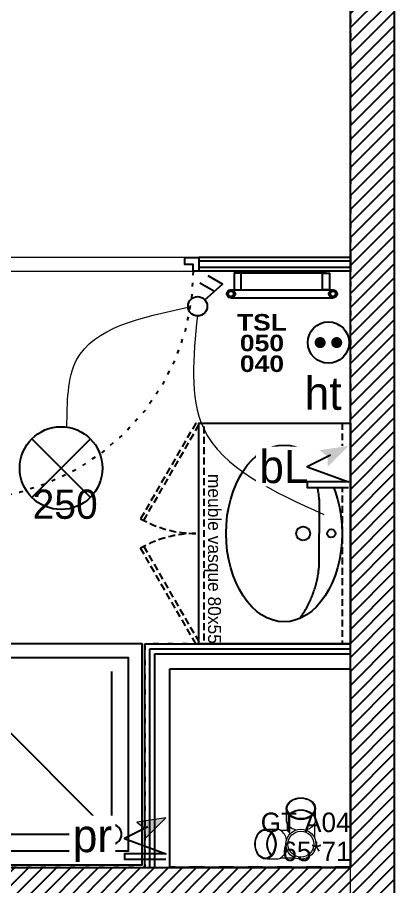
# Model space of a CAD drawing. Header units: centimetres. Extents: x 2648 to 12729, y 1890 to 6224.
# Drawn here: x 6071.1 to 6207.9, y 4293.4 to 4608.3 of the extents above; entities that cross this region are included whole.
import ezdxf

# ---------------------------------------------------------------- set-up
doc = ezdxf.new("R2010")
doc.units = ezdxf.units.CM
for name, pattern in [('ISO-03', [1.5, 0.6, -0.9]), ('Style de ligne -11', [0.347222, 0.20828, -0.138942]), ('Style de ligne -13', [0.147638, 0.098425, -0.049213]), ('Style de ligne -18', [0.164042, 0.054681, -0.109361]), ('Style de ligne -5', [0.20828, 0.069425, -0.138855]), ('VW-01', [0.41656, 0.20828, -0.20828])]:
    doc.linetypes.add(name, pattern=pattern)
for name, color, linetype in [('B aménagement intérieur', 252, 'Continuous'), ('B BATI-équipement-sanitaires', 252, 'Continuous'), ('B faience', 252, 'Style de ligne -11'), ('B Faux plafonds', 9, 'Continuous'), ('B GÈnÈral_Hatch', 252, 'Continuous'), ('B Général', 252, 'Continuous'), ('C ANNOTATIONS-prestations', 252, 'Continuous'), ('C ANNOTATIONS-textes-numérotation gaine', 252, 'ISO-03'), ('D SURFACES-shab', 252, 'Continuous'), ('F REMPLISSAGE-vert clair', 252, 'Continuous'), ('F REMPLISSAGE-vert foncé', 252, 'Continuous'), ('prlm-EAU-CHU', 42, 'Continuous'), ('prlm-GT', 242, 'Continuous')]:
    doc.layers.add(name, color=color, linetype=linetype)
doc.layers.add('prlm-CHAUFF-CONV', color=1, linetype='Continuous', lineweight=25)
doc.layers.add('prlm-ELEC-CFO', color=10, linetype='Continuous', lineweight=25)
doc.layers.add('prlm-ZEROPLOT', color=254, linetype='Continuous', plot=False)
doc.styles.add('Eurostile', font='Eurosti.TTF')
doc.styles.add('prlm-chauff-rad', font='ariblk.ttf', dxfattribs={"height": 12})
doc.styles.add('prlm-elec-cfo', font='comic.ttf', dxfattribs={"height": 12})
pattern_1 = [(45, (0, 0), (2.4253472, -2.6458333), [])]

# ---------------------------------------------------------------- blocks, each defined once
blk = doc.blocks.new('A 80.PP 80')
at = {"layer": 'B Général', "flags": 128}
blk.add_lwpolyline([(-43, 2.5), (-43, 85.5), (-39, 85.5), (-39, 2.5)], close=True, dxfattribs=at)
at = {"layer": 'B Général', "linetype": 'Style de ligne -18', "ltscale": 25.4, "flags": 128}
blk.add_lwpolyline([(46, 2.5), (45.27, 13.33), (43.1, 23.98), (39.53, 34.26), (34.61, 44), (28.44, 53.03), (21.1, 61.19), (12.74, 68.35), (3.5, 74.38), (-6.47, 79.18), (-17, 82.67), (-27.91, 84.79), (-39, 85.5)], dxfattribs=at)
at = {"layer": 'B Général', "linetype": 'Continuous', "flags": 128}
for points in [[(-45, 2.5), (-43, 2.5), (-43, 0), (-40, 0), (-40, -2.5), (-45, -2.5)], [(48, 2.5), (46, 2.5), (46, 0), (43, 0), (43, -2.5), (48, -2.5), (48, -2.5), (48, -2.5), (48, 1.79), (48, 1.79)]]:
    blk.add_lwpolyline(points, close=True, dxfattribs=at)
at = {"layer": 'C ANNOTATIONS-prestations', "insert": (-37.5, 32.5), "char_height": 5.8825, "attachment_point": 1, "rotation": 90, "line_spacing_factor": 0.894142, "style": 'Eurostile'}
blk.add_mtext('PP 83 x 204', dxfattribs=at)
blk = doc.blocks.new('A 80.Groupe-3-1')
at = {"layer": 'B Général', "linetype": 'Continuous'}
for centre, major_axis, ratio in [((0, -24.07), (32, 0), 0.65625), ((0, -6.97), (1.5, 0), 1), ((0, -17.15), (2.5, 0), 1)]:
    blk.add_ellipse(centre, major_axis=major_axis, ratio=ratio, dxfattribs=at)
for points in [[(-30.82, -18.37), (-20.7, -11.37), (-9.74, -11.32), (-4.71, -11.3), (0, -11.3)], [(30.82, -18.37), (20.7, -11.37), (9.74, -11.32), (4.71, -11.3), (0, -11.3)]]:
    blk.add_open_spline(points, degree=2, knots=[0, 0, 0, 1, 1, 2, 2, 2], dxfattribs=at)
blk.add_open_spline([(-30.45, -17.59), (-30.5, -17.61), (-30.55, -17.64)], degree=2, dxfattribs=at)
blk = doc.blocks.new('A 80.meuble vasque 80x60')
at = {"layer": 'B BATI-équipement-sanitaires', "linetype": 'Style de ligne -13', "ltscale": 25.4, "flags": 128}
for points in [[(-40, -3.07), (40, -3.07), (40, -53.07), (-40, -53.07)], [(-40, -56.07), (-5.36, -76.07), (-4.71, -74.94), (-39.35, -54.94)], [(40, -56.07), (5.36, -76.07), (4.71, -74.94), (39.35, -54.94)]]:
    blk.add_lwpolyline(points, close=True, dxfattribs=at)
at = {"layer": 'B BATI-équipement-sanitaires', "linetype": 'Style de ligne -13', "ltscale": 25.4}
for centre, start, end in [((-40, -56.07), 330, 0), ((40, -56.07), 180, 210)]:
    blk.add_arc(centre, 40, start, end, dxfattribs=at)
at = {"layer": 'B Général', "flags": 128}
blk.add_lwpolyline([(-40, 0), (40, 0), (40, -55), (-40, -55)], close=True, dxfattribs=at)
at = {"layer": 'B Général'}
blk.add_blockref('A 80.Groupe-3-1', (0, 0), dxfattribs=at)
at = {"layer": 'C ANNOTATIONS-prestations', "insert": (40, -53.07), "char_height": 4.706, "width": 80, "attachment_point": 9, "line_spacing_factor": 0.894142, "style": 'Eurostile'}
blk.add_mtext('meuble vasque 80x55', dxfattribs=at)
blk = doc.blocks.new('A 80.Bac douche 80.80')
at = {"layer": 'B faience', "lineweight": 18, "flags": 128}
blk.add_lwpolyline([(-41, -40), (40, -40), (40, 41)], dxfattribs=at)
at = {"layer": 'B Général', "linetype": 'Continuous'}
for p, q in [((25.5, -25.5), (-31, 31)), ((28, -24.46), (28, 31)), ((24.46, -28), (-31, -28))]:
    blk.add_line(p, q, dxfattribs=at)
at = {"layer": 'B Général', "linetype": 'Continuous', "flags": 128}
for points in [[(-41, 41), (39, 41), (39, -39), (-41, -39)], [(-36, 36), (34, 36), (34, -34), (-36, -34)]]:
    blk.add_lwpolyline(points, close=True, dxfattribs=at)
at = {"layer": 'B Général', "linetype": 'Continuous'}
blk.add_circle((28, -28), 3.54, dxfattribs=at)
at = {"layer": 'B Général', "insert": (-36, 30.76), "char_height": 7.059, "width": 35, "attachment_point": 4, "line_spacing_factor": 0.894142, "style": 'Eurostile'}
blk.add_mtext('80x80', dxfattribs=at)
at = {"layer": 'C ANNOTATIONS-prestations', "insert": (34, 32.51), "char_height": 4.706, "width": 70, "attachment_point": 6, "line_spacing_factor": 0.894142, "style": 'Eurostile'}
blk.add_mtext('bac douche ', dxfattribs=at)
blk = doc.blocks.new('A 80.Groupe-8-1')
at = {"layer": 'B aménagement intérieur', "linetype": 'Continuous'}
for p, q in [((6136.89, 4521.33), (6136.89, 4516.33)), ((6191.89, 4521.33), (6136.89, 4521.33)), ((6191.89, 4521.33), (6191.89, 4516.33)), ((6191.89, 4516.33), (6136.89, 4516.33)), ((6117.39, 4300.39), (6117.39, 4381.33)), ((6117.39, 4381.33), (6191.89, 4381.33)), ((6126.39, 4300.39), (6126.39, 4372.33)), ((6126.39, 4372.33), (6191.89, 4372.33))]:
    blk.add_line(p, q, dxfattribs=at)
at = {"layer": 'D SURFACES-shab', "lineweight": 18, "flags": 128}
for points in [[(5899.96, 4883.39), (6191.89, 4883.39), (6191.89, 4521.33), (5899.96, 4521.33)], [(6117.39, 4300.36), (6026.89, 4300.39), (6026.89, 4516.33), (6191.89, 4516.33), (6191.89, 4381.33), (6117.39, 4381.31)]]:
    blk.add_lwpolyline(points, close=True, dxfattribs=at)
at = {"layer": 'F REMPLISSAGE-vert clair'}
for p, q in [((6191.89, 4520.03), (6136.89, 4520.03)), ((6191.89, 4517.63), (6136.89, 4517.63)), ((6119.19, 4300.39), (6119.19, 4379.53)), ((6119.19, 4379.53), (6191.89, 4379.53)), ((6120.99, 4300.39), (6120.99, 4377.73)), ((6120.99, 4300.39), (6120.99, 4377.73)), ((6120.99, 4377.73), (6191.89, 4377.73)), ((6120.99, 4377.73), (6191.89, 4377.73))]:
    blk.add_line(p, q, dxfattribs=at)
at = {"layer": 'F REMPLISSAGE-vert clair', "linetype": 'Continuous'}
for p, q in [((6126.39, 4300.39), (6126.39, 4372.33)), ((6126.39, 4372.33), (6191.89, 4372.33))]:
    blk.add_line(p, q, dxfattribs=at)
at = {"layer": 'F REMPLISSAGE-vert foncé', "linetype": 'Continuous'}
for p, q in [((6191.89, 4521.33), (6136.89, 4521.33)), ((6191.89, 4516.33), (6136.89, 4516.33)), ((6117.39, 4300.39), (6117.39, 4381.33)), ((6117.39, 4381.33), (6191.89, 4381.33))]:
    blk.add_line(p, q, dxfattribs=at)
at = {"layer": 'F REMPLISSAGE-vert foncé'}
for p, q in [((6191.89, 4520.03), (6136.89, 4520.03)), ((6191.89, 4517.63), (6136.89, 4517.63)), ((6119.19, 4300.39), (6119.19, 4379.53)), ((6119.19, 4379.53), (6191.89, 4379.53))]:
    blk.add_line(p, q, dxfattribs=at)
at = {"layer": 'B aménagement intérieur', "xscale": -1, "rotation": 180}
blk.add_blockref('A 80.PP 80', (6088.89, 4518.83), dxfattribs=at)
at = {"layer": 'B aménagement intérieur', "rotation": 270}
blk.add_blockref('A 80.meuble vasque 80x60', (6191.89, 4421.33), dxfattribs=at)
at = {"layer": 'B Général', "xscale": -1, "rotation": 90}
blk.add_blockref('A 80.Bac douche 80.80', (6077.39, 4340.33), dxfattribs=at)
blk = doc.blocks.new('A 80.Groupe-19-1')
at = {"layer": 'B Général', "linetype": 'VW-01', "ltscale": 25.4, "flags": 128}
blk.add_lwpolyline([(6126.39, 4372.33), (6191.89, 4372.33), (6191.89, 4300.39), (6126.39, 4300.39)], close=True, dxfattribs=at)
at = {"layer": 'C ANNOTATIONS-textes-numérotation gaine', "insert": (6191.89, 4320.2), "char_height": 7.059, "width": 56.9358, "attachment_point": 3, "line_spacing_factor": 0.894142, "style": 'Eurostile'}
blk.add_mtext('GT A04\\P65*71', dxfattribs=at)
blk = doc.blocks.new('xi.tsl-050-040')
at = {"layer": 'prlm-CHAUFF-CONV'}
h = blk.add_hatch(color=0, dxfattribs=at)
h.paths.add_polyline_path([(-20, 7.5, 1), (-17, 7.5, 1)])
h.paths.add_polyline_path([(-17.5, 7.5, -1), (-19.5, 7.5, -1)], flags=16)
at = {"layer": 'prlm-CHAUFF-CONV', "linetype": 'ByBlock', "lineweight": -2}
h = blk.add_hatch(color=0, dxfattribs=at)
edge = h.paths.add_edge_path()
edge.add_arc((18.5, 7.5), 1.5, 0, 360)
edge = h.paths.add_edge_path(flags=17)
edge.add_arc((18.5, 7.5), 1, 0, 360)
at = {"layer": 'prlm-CHAUFF-CONV', "color": 0, "linetype": 'ByBlock', "lineweight": -2, "flags": 128}
for points in [[(18.5, 9), (-18.5, 9)], [(18.5, 6), (-18.5, 6)]]:
    blk.add_lwpolyline(points, dxfattribs=at)
at = {"layer": 'prlm-CHAUFF-CONV', "color": 0, "linetype": 'ByBlock', "lineweight": -2}
for points in [[(-14.73, 0), (-17.27, 0), (-17.27, 6), (-14.73, 6)], [(14.73, 0), (17.27, 0), (17.27, 6), (14.73, 6)]]:
    blk.add_lwpolyline(points, close=True, dxfattribs=at)
for centre, radius in [((-18.5, 7.5), 1.5), ((-18.5, 7.5), 1), ((18.5, 7.5), 1.5), ((18.5, 7.5), 1)]:
    blk.add_circle(centre, radius, dxfattribs=at)
at = {"layer": 'prlm-ZEROPLOT', "linetype": 'ByBlock', "lineweight": -2, "flags": 128}
blk.add_lwpolyline([(-16, 0), (16, 0)], dxfattribs=at)
blk = doc.blocks.new('xi.PTCE')
at = {"layer": 'prlm-ELEC-CFO', "color": 0}
for points in [[(-10.61, 10.61), (10.61, -10.61)], [(10.61, 10.61), (-10.61, -10.61)]]:
    blk.add_lwpolyline(points, dxfattribs=at)
at = {"layer": 'prlm-ELEC-CFO', "color": 0, "linetype": 'ByBlock'}
blk.add_circle((0, 0), 15, dxfattribs=at)
blk = doc.blocks.new('xi.PCHT')
at = {"color": 0, "lineweight": 5}
blk.add_wipeout([(-7.5, -7.5), (7.5, -7.5), (7.5, 7.5), (-7.5, 7.5)], dxfattribs=at).dxf.layer = 'prlm-ELEC-CFO'
at = {"layer": 'prlm-ELEC-CFO', "color": 0, "linetype": 'ByBlock', "lineweight": 5, "const_width": 2}
for points in [[(-4, 0, 1), (-2, 0, 1)], [(2, 0, 1), (4, 0, 1)]]:
    blk.add_lwpolyline(points, format="xyb", close=True, dxfattribs=at)
at = {"layer": 'prlm-ELEC-CFO', "color": 0, "linetype": 'ByBlock', "lineweight": -2}
blk.add_circle((0, 0), 7.5, dxfattribs=at)
blk = doc.blocks.new('xi.DA')
at = {"layer": 'prlm-ELEC-CFO', "color": 0}
for points in [[(0.61, -1.67), (7.04, 4.05), (1.81, 7.01)], [(4.05, 1.39), (-1.17, 4.34)]]:
    blk.add_lwpolyline(points, dxfattribs=at)
blk.add_circle((-2, -4), 3.5, dxfattribs=at)
blk = doc.blocks.new('xi.BL')
at = {"color": 0, "lineweight": 5}
blk.add_wipeout([(-7.5, -7.5), (7.5, -7.5), (7.5, 7.5), (-7.5, 7.5)], dxfattribs=at).dxf.layer = 'prlm-ELEC-CFO'
at = {"layer": 'prlm-ELEC-CFO', "lineweight": 5}
blk.add_hatch(color=0, dxfattribs=at).paths.add_polyline_path([(-3, 6), (-0.1, 3.7), (0, 0), (7.5, 7.5)])
at = {"layer": 'prlm-ELEC-CFO', "color": 0}
blk.add_lwpolyline([(0.95, 4.23), (-7.5, 0), (7.5, -5.5), (-7.5, -5.5), (-7.5, -7.5), (7.5, -7.5)], dxfattribs=at)
blk = doc.blocks.new('xi.cee3')
at = {"layer": 'prlm-EAU-CHU', "color": 0, "lineweight": 13}
for p, q in [((-5.34, 12.09), (-5.34, 8.77)), ((5.34, 8.77), (5.34, 12.09)), ((-5, 7.43), (-5, 2.17)), ((5, 5), (5, 7.43)), ((5, 5), (3.85, 3.85)), ((7.43, 5), (5, 5)), ((12.09, 5.34), (8.77, 5.34)), ((2.17, -5), (7.43, -5)), ((8.77, -5.34), (12.09, -5.34))]:
    blk.add_line(p, q, dxfattribs=at)
for radius in [5.45, 4.69]:
    blk.add_circle((0, 0), radius, dxfattribs=at)
for centre, radius, start, end in [((0, 6.15), 6.29, 48.8644, 131.1356), ((0, 6.35), 5.87, 47.8311, 131.8233), ((-2.66, 8.75), 2.68, 180.4039, 207.2524), ((-0.74, 10.12), 5.03, 211.1457, 259.1022), ((0.74, 10.12), 5.03, 280.8978, 328.8543), ((2.66, 8.75), 2.68, 332.7476, 359.5961), ((10.12, 0.74), 5.03, 121.1457, 169.1022), ((8.75, 2.66), 2.68, 90.4039, 117.2524), ((6.35, 0), 5.87, 318.1767, 42.1689), ((6.15, 0), 6.29, 318.8644, 41.1356), ((10.12, -0.74), 5.03, 190.8978, 238.8543), ((8.75, -2.66), 2.68, 242.7476, 269.5961)]:
    blk.add_arc(centre, radius, start, end, dxfattribs=at)
for centre, major_axis, ratio in [((0, 12.84), (5.44, 0), 0.708306), ((0, 12.94), (5.05, 0), 0.707331)]:
    blk.add_ellipse(centre, major_axis=major_axis, ratio=ratio, dxfattribs=at)
at = {"layer": 'prlm-EAU-CHU', "color": 0, "lineweight": 13, "extrusion": (0, 0, -1)}
for centre, major_axis, ratio in [((12.84, 0), (0, 5.44), 0.708306), ((12.94, 0), (0, 5.05), 0.707331)]:
    blk.add_ellipse(centre, major_axis=major_axis, ratio=ratio, dxfattribs=at)
blk = doc.blocks.new('xi.PR')
at = {"layer": 'prlm-ELEC-CFO', "lineweight": 5}
blk.add_hatch(color=0, dxfattribs=at).paths.add_polyline_path([(-3, 6), (-0.1, 3.7), (0, 0), (7.5, 7.5)])
at = {"layer": 'prlm-ELEC-CFO', "color": 0, "lineweight": 5, "flags": 128}
blk.add_lwpolyline([(-3, 6), (-0.1, 3.7), (0, 0), (7.5, 7.5)], close=True, dxfattribs=at)
at = {"layer": 'prlm-ELEC-CFO', "color": 0}
blk.add_lwpolyline([(0.95, 4.23), (-7.5, 0), (7.5, -5.5), (-7.5, -5.5), (-7.5, -7.5), (7.5, -7.5)], dxfattribs=at)

msp = doc.modelspace()

# ---------------------------------------------------------------- hatches: boundary and pattern name
at = {"layer": 'B GÈnÈral_Hatch', "linetype": 'Continuous'}
h = msp.add_hatch(dxfattribs=at)
h.set_pattern_fill('50_BETON', color=256, style=0, pattern_type=2)
h.set_pattern_definition(pattern_1)
h.paths.add_polyline_path([(6191.888, 3551.389), (6207.888, 3517.389), (6207.888, 4893.389), (6191.888, 4893.389)])
h = msp.add_hatch(dxfattribs=at)
h.set_pattern_fill('50_BETON', color=256, style=0, pattern_type=2)
h.set_pattern_definition(pattern_1)
h.paths.add_polyline_path([(6191.888, 4300.333), (5629.965, 4300.333), (5629.965, 4282.333), (6191.888, 4282.333)])

# ---------------------------------------------------------------- linework, layer by layer
at = {"layer": 'B Faux plafonds', "linetype": 'Style de ligne -5', "ltscale": 25.4, "flags": 128}
msp.add_lwpolyline([(6064.343, 4300.192), (5905.888, 4300.192), (5905.888, 4390.262), (6021.888, 4390.262), (6021.888, 4516.347), (5207.383, 4516.347), (5207.383, 4398.399), (5199.962, 4398.4), (5199.962, 4300.333), (5029.964, 4300.333), (5029.964, 4883.389), (6191.888, 4883.389), (6191.888, 4381.333), (6117.388, 4381.333), (6117.388, 4300.333), (6064.343, 4300.333)], close=True, dxfattribs=at)
at = {"layer": 'B Général', "linetype": 'Continuous', "lineweight": 18}
for p, q in [((6191.888, 3551.389), (6191.888, 4893.389)), ((6207.888, 3517.389), (6207.888, 4893.389)), ((5629.965, 4300.333), (6191.888, 4300.333))]:
    msp.add_line(p, q, dxfattribs=at)
at = {"layer": 'B Général', "linetype": 'Continuous'}
for p, q in [((6191.888, 4300.333), (6191.888, 4893.389)), ((6207.888, 3517.389), (6207.888, 4893.389)), ((5629.965, 4300.333), (6191.888, 4300.333))]:
    msp.add_line(p, q, dxfattribs=at)
at = {"layer": 'prlm-ELEC-CFO', "lineweight": 13}
msp.add_spline([(6089.115, 4459.849), (6092.617, 4484.188), (6133.011, 4503.261)], degree=3, dxfattribs=at)
at = {"layer": 'prlm-GT'}
msp.add_lwpolyline([(6126.388, 4372.333), (6191.888, 4372.333), (6191.888, 4300.333), (6126.388, 4300.333)], close=True, dxfattribs=at)

# ---------------------------------------------------------------- block references
at = {"layer": 'B aménagement intérieur'}
msp.add_blockref('A 80.Groupe-8-1', (0, 0), dxfattribs=at)
at = {"layer": 'C ANNOTATIONS-textes-numérotation gaine'}
msp.add_blockref('A 80.Groupe-19-1', (0, 0), dxfattribs=at)
at = {"layer": 'prlm-CHAUFF-CONV', "rotation": 180}
msp.add_blockref('xi.tsl-050-040', (6167.051, 4515.639), dxfattribs=at)
at = {"layer": 'prlm-EAU-CHU', "rotation": 90}
msp.add_blockref('xi.cee3', (6173.922, 4308.775), dxfattribs=at)
at = {"layer": 'prlm-ELEC-CFO'}
for name, p in [('xi.PTCE', (6086.979, 4445.002)), ('xi.PR', (6117.464, 4310.797))]:
    msp.add_blockref(name, p, dxfattribs=at)

# ---------------------------------------------------------------- texts
at = {"layer": 'C ANNOTATIONS-prestations', "insert": (6042.01, 4423.446), "char_height": 10.5885, "width": 88.58598, "attachment_point": 7, "line_spacing_factor": 0.894142, "style": 'Eurostile'}
msp.add_mtext('hsfp {\\fEurostile|b0|i1|c0|p0; }250', dxfattribs=at)

# ---------------------------------------------------------------- next in the draw order: texts
at = {"layer": 'prlm-CHAUFF-CONV', "lineweight": 20, "insert": (6159.796, 4490.285), "char_height": 6, "width": 32.8236, "attachment_point": 5, "line_spacing_factor": 0.75, "style": 'prlm-chauff-rad', "bg_fill": 3, "box_fill_scale": 1.1, "bg_fill_color": 256, "bg_fill_transparency": 0}
msp.add_mtext('TSL\\P050\\P040', dxfattribs=at)
at = {"layer": 'prlm-ELEC-CFO', "lineweight": 20, "insert": (6098.366, 4310.062), "char_height": 12, "attachment_point": 5, "line_spacing_factor": 0.8, "style": 'prlm-elec-cfo', "bg_fill": 3, "box_fill_scale": 1.1, "bg_fill_color": 256, "bg_fill_transparency": 0}
msp.add_mtext('pr', dxfattribs=at)

# ---------------------------------------------------------------- next in the draw order: block references
at = {"layer": 'prlm-ELEC-CFO'}
for name, p in [('xi.DA', (6138.491, 4507.639)), ('xi.PCHT', (6183.888, 4490.482))]:
    msp.add_blockref(name, p, dxfattribs=at)

# ---------------------------------------------------------------- next in the draw order: texts
at = {"layer": 'prlm-ELEC-CFO', "lineweight": 20, "insert": (6181.96, 4472.056), "char_height": 12, "attachment_point": 5, "line_spacing_factor": 0.8, "style": 'prlm-elec-cfo', "bg_fill": 3, "box_fill_scale": 1.1, "bg_fill_color": 256, "bg_fill_transparency": 0}
msp.add_mtext('ht', dxfattribs=at)

# ---------------------------------------------------------------- next in the draw order: linework, layer by layer
at = {"layer": 'prlm-ELEC-CFO', "lineweight": 13}
msp.add_spline([(6136.382, 4500.141), (6138.569, 4459.539), (6182.269, 4428.245)], degree=3, dxfattribs=at)

# ---------------------------------------------------------------- next in the draw order: texts
at = {"layer": 'prlm-ELEC-CFO', "lineweight": 20, "insert": (6167.759, 4445.506), "char_height": 12, "attachment_point": 5, "line_spacing_factor": 0.8, "style": 'prlm-elec-cfo', "bg_fill": 3, "box_fill_scale": 1.1, "bg_fill_color": 256, "bg_fill_transparency": 0}
msp.add_mtext('bL', dxfattribs=at)

# ---------------------------------------------------------------- next in the draw order: block references
at = {"layer": 'prlm-ELEC-CFO'}
msp.add_blockref('xi.BL', (6183.641, 4445.506), dxfattribs=at)

doc.saveas('drawing.dxf')
